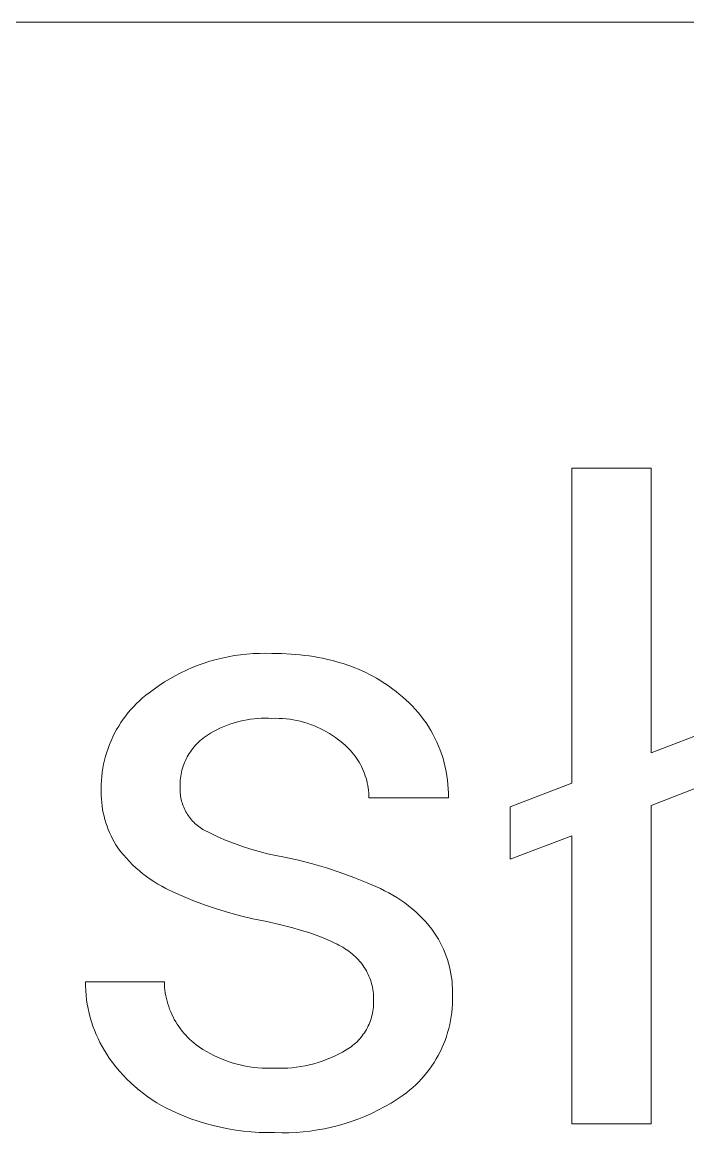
# Model space of a CAD drawing. Header units: millimetres. Extents: x 4001 to 9794, y -321 to 3726.
# Drawn here: x 8385.5 to 8444.2, y 228.2 to 326.2 of the extents above; entities that cross this region are included whole.
import ezdxf

# ---------------------------------------------------------------- set-up
doc = ezdxf.new("R2010")
doc.units = ezdxf.units.MM
doc.header["$MEASUREMENT"] = 0
doc.layers.add('Domyślny', color=7, linetype='Continuous', true_color=0x000000)

msp = doc.modelspace()

# ---------------------------------------------------------------- linework, layer by layer
at = {"layer": 'Domyślny', "color": 18, "lineweight": 15, "true_color": 0x000000}
for p, q in [((9788.799, 326.172), (7605.142, 326.172)), ((8433.97, 259.01), (8433.97, 286.826)), ((8433.97, 286.826), (8440.973, 286.826)), ((8440.973, 286.826), (8440.973, 261.692)), ((8405.855, 270.458), (8406.408, 270.481)), ((8406.408, 270.481), (8406.961, 270.486)), ((8406.961, 270.486), (8407.514, 270.472)), ((8401.002, 269.426), (8401.523, 269.612)), ((8401.523, 269.612), (8402.05, 269.781)), ((8402.05, 269.781), (8402.582, 269.932)), ((8402.582, 269.932), (8403.119, 270.065)), ((8403.119, 270.065), (8403.66, 270.18)), ((8403.66, 270.18), (8404.205, 270.277)), ((8404.205, 270.277), (8404.753, 270.356)), ((8404.753, 270.356), (8405.303, 270.416)), ((8405.303, 270.416), (8405.855, 270.458)), ((8407.514, 270.472), (8408.369, 270.458)), ((8408.369, 270.458), (8409.203, 270.416)), ((8409.203, 270.416), (8409.613, 270.385)), ((8409.613, 270.385), (8410.018, 270.346)), ((8410.018, 270.346), (8410.417, 270.301)), ((8410.417, 270.301), (8410.812, 270.248)), ((8410.812, 270.248), (8411.201, 270.189)), ((8411.201, 270.189), (8411.586, 270.122)), ((8411.586, 270.122), (8411.965, 270.048)), ((8411.965, 270.048), (8412.34, 269.968)), ((8412.34, 269.968), (8412.709, 269.88)), ((8412.709, 269.88), (8413.073, 269.786)), ((8413.073, 269.786), (8413.432, 269.684)), ((8413.432, 269.684), (8413.786, 269.575)), ((8413.786, 269.575), (8414.135, 269.46)), ((8398.988, 268.509), (8399.48, 268.764)), ((8399.48, 268.764), (8399.98, 269.001)), ((8399.98, 269.001), (8400.487, 269.222)), ((8400.487, 269.222), (8401.002, 269.426)), ((8414.135, 269.46), (8414.478, 269.337)), ((8414.478, 269.337), (8414.816, 269.208)), ((8414.816, 269.208), (8415.15, 269.071)), ((8415.15, 269.071), (8415.478, 268.927)), ((8415.478, 268.927), (8415.801, 268.777)), ((8415.801, 268.777), (8416.118, 268.619)), ((8416.118, 268.619), (8416.431, 268.454)), ((8397.116, 267.333), (8397.569, 267.65)), ((8397.569, 267.65), (8398.032, 267.952)), ((8398.032, 267.952), (8398.506, 268.239)), ((8398.506, 268.239), (8398.988, 268.509)), ((8416.431, 268.454), (8416.738, 268.283)), ((8416.738, 268.283), (8417.04, 268.104)), ((8417.04, 268.104), (8417.336, 267.918)), ((8417.336, 267.918), (8417.628, 267.725)), ((8417.628, 267.725), (8417.914, 267.526)), ((8396.106, 266.545), (8396.386, 266.778)), ((8396.386, 266.778), (8396.673, 267)), ((8396.673, 267), (8397.116, 267.333)), ((8417.914, 267.526), (8418.195, 267.319)), ((8418.195, 267.319), (8418.471, 267.105)), ((8418.471, 267.105), (8418.741, 266.884)), ((8418.741, 266.884), (8419.042, 266.639)), ((8419.042, 266.639), (8419.335, 266.384)), ((8395.073, 265.523), (8395.318, 265.792)), ((8395.318, 265.792), (8395.572, 266.052)), ((8395.572, 266.052), (8395.835, 266.303)), ((8395.835, 266.303), (8396.106, 266.545)), ((8419.335, 266.384), (8419.619, 266.119)), ((8419.619, 266.119), (8419.894, 265.845)), ((8419.894, 265.845), (8420.16, 265.561)), ((8394.191, 264.369), (8394.396, 264.669)), ((8394.396, 264.669), (8394.612, 264.962)), ((8394.612, 264.962), (8394.838, 265.246)), ((8394.838, 265.246), (8395.073, 265.523)), ((8405.323, 264.624), (8405.014, 264.565)), ((8405.633, 264.672), (8405.323, 264.624)), ((8405.945, 264.71), (8405.633, 264.672)), ((8406.258, 264.738), (8405.945, 264.71)), ((8406.572, 264.755), (8406.258, 264.738)), ((8406.886, 264.762), (8406.572, 264.755)), ((8407.2, 264.758), (8406.886, 264.762)), ((8407.514, 264.743), (8407.2, 264.758)), ((8407.829, 264.749), (8407.514, 264.743)), ((8408.143, 264.744), (8407.829, 264.749)), ((8408.457, 264.728), (8408.143, 264.744)), ((8408.77, 264.701), (8408.457, 264.728)), ((8409.083, 264.663), (8408.77, 264.701)), ((8409.393, 264.614), (8409.083, 264.663)), ((8409.702, 264.555), (8409.393, 264.614)), ((8420.16, 265.561), (8420.415, 265.268)), ((8420.415, 265.268), (8420.66, 264.966)), ((8420.66, 264.966), (8420.895, 264.657)), ((8420.895, 264.657), (8421.119, 264.339)), ((8393.638, 263.43), (8393.812, 263.749)), ((8393.812, 263.749), (8393.996, 264.062)), ((8393.996, 264.062), (8394.191, 264.369)), ((8402.65, 263.73), (8402.373, 263.583)), ((8402.932, 263.869), (8402.65, 263.73)), ((8403.219, 263.998), (8402.932, 263.869)), ((8403.509, 264.117), (8403.219, 263.998)), ((8403.804, 264.227), (8403.509, 264.117)), ((8404.102, 264.327), (8403.804, 264.227)), ((8404.403, 264.416), (8404.102, 264.327)), ((8404.707, 264.496), (8404.403, 264.416)), ((8405.014, 264.565), (8404.707, 264.496)), ((8410.009, 264.485), (8409.702, 264.555)), ((8410.313, 264.405), (8410.009, 264.485)), ((8410.614, 264.314), (8410.313, 264.405)), ((8410.912, 264.212), (8410.614, 264.314)), ((8411.206, 264.1), (8410.912, 264.212)), ((8411.496, 263.979), (8411.206, 264.1)), ((8411.781, 263.847), (8411.496, 263.979)), ((8412.062, 263.705), (8411.781, 263.847)), ((8412.338, 263.554), (8412.062, 263.705)), ((8421.119, 264.339), (8421.332, 264.014)), ((8421.332, 264.014), (8421.534, 263.682)), ((8421.534, 263.682), (8421.724, 263.343)), ((8440.973, 261.692), (8446.933, 263.987)), ((8393.186, 262.438), (8393.325, 262.774)), ((8393.325, 262.774), (8393.476, 263.104)), ((8393.476, 263.104), (8393.638, 263.43)), ((8401.152, 262.746), (8401.02, 262.624)), ((8401.288, 262.864), (8401.152, 262.746)), ((8401.429, 262.977), (8401.288, 262.864)), ((8401.573, 263.084), (8401.429, 262.977)), ((8401.834, 263.259), (8401.573, 263.084)), ((8402.101, 263.425), (8401.834, 263.259)), ((8402.373, 263.583), (8402.101, 263.425)), ((8412.608, 263.393), (8412.338, 263.554)), ((8412.873, 263.223), (8412.608, 263.393)), ((8413.131, 263.044), (8412.873, 263.223)), ((8413.384, 262.857), (8413.131, 263.044)), ((8413.629, 262.66), (8413.384, 262.857)), ((8413.8, 262.523), (8413.629, 262.66)), ((8421.724, 263.343), (8421.902, 262.998)), ((8421.902, 262.998), (8422.069, 262.647)), ((8422.069, 262.647), (8422.223, 262.291)), ((8392.838, 261.405), (8392.942, 261.753)), ((8392.942, 261.753), (8393.058, 262.098)), ((8393.058, 262.098), (8393.186, 262.438)), ((8400.321, 261.802), (8400.222, 261.651)), ((8400.426, 261.949), (8400.321, 261.802)), ((8400.535, 262.092), (8400.426, 261.949)), ((8400.649, 262.231), (8400.535, 262.092)), ((8400.768, 262.366), (8400.649, 262.231)), ((8400.892, 262.497), (8400.768, 262.366)), ((8401.02, 262.624), (8400.892, 262.497)), ((8413.966, 262.381), (8413.8, 262.523)), ((8414.127, 262.233), (8413.966, 262.381)), ((8414.283, 262.079), (8414.127, 262.233)), ((8414.433, 261.921), (8414.283, 262.079)), ((8414.578, 261.757), (8414.433, 261.921)), ((8414.717, 261.588), (8414.578, 261.757)), ((8422.223, 262.291), (8422.366, 261.929)), ((8422.366, 261.929), (8422.495, 261.563)), ((8392.599, 260.341), (8392.666, 260.698)), ((8392.666, 260.698), (8392.746, 261.053)), ((8392.746, 261.053), (8392.838, 261.405)), ((8399.742, 260.686), (8399.681, 260.516)), ((8399.808, 260.853), (8399.742, 260.686)), ((8399.879, 261.018), (8399.808, 260.853)), ((8399.957, 261.181), (8399.879, 261.018)), ((8400.04, 261.341), (8399.957, 261.181)), ((8400.128, 261.498), (8400.04, 261.341)), ((8400.222, 261.651), (8400.128, 261.498)), ((8414.849, 261.414), (8414.717, 261.588)), ((8414.976, 261.236), (8414.849, 261.414)), ((8415.097, 261.053), (8414.976, 261.236)), ((8415.211, 260.867), (8415.097, 261.053)), ((8415.319, 260.676), (8415.211, 260.867)), ((8415.419, 260.482), (8415.319, 260.676)), ((8422.495, 261.563), (8422.612, 261.193)), ((8422.612, 261.193), (8422.717, 260.818)), ((8422.717, 260.818), (8422.808, 260.441)), ((8392.501, 259.621), (8392.544, 259.982)), ((8392.544, 259.982), (8392.599, 260.341)), ((8399.5, 259.819), (8399.47, 259.642)), ((8399.536, 259.996), (8399.5, 259.819)), ((8399.579, 260.171), (8399.536, 259.996)), ((8399.627, 260.344), (8399.579, 260.171)), ((8399.681, 260.516), (8399.627, 260.344)), ((8415.514, 260.285), (8415.419, 260.482)), ((8415.601, 260.084), (8415.514, 260.285)), ((8415.681, 259.881), (8415.601, 260.084)), ((8415.754, 259.674), (8415.681, 259.881)), ((8422.808, 260.441), (8422.887, 260.06)), ((8422.887, 260.06), (8422.952, 259.677)), ((8392.449, 258.532), (8392.454, 258.895)), ((8392.454, 258.895), (8392.471, 259.259)), ((8392.471, 259.259), (8392.501, 259.621)), ((8399.412, 258.744), (8399.407, 258.599)), ((8399.417, 259.104), (8399.412, 258.924)), ((8399.412, 258.924), (8399.412, 258.744)), ((8399.428, 259.284), (8399.417, 259.104)), ((8399.446, 259.463), (8399.428, 259.284)), ((8399.47, 259.642), (8399.446, 259.463)), ((8415.82, 259.466), (8415.754, 259.674)), ((8415.878, 259.255), (8415.82, 259.466)), ((8415.929, 259.042), (8415.878, 259.255)), ((8415.973, 258.828), (8415.929, 259.042)), ((8416.009, 258.613), (8415.973, 258.828)), ((8422.952, 259.677), (8423.005, 259.292)), ((8423.005, 259.292), (8423.044, 258.906)), ((8423.044, 258.906), (8423.069, 258.518)), ((8428.531, 256.946), (8433.97, 259.01)), ((8446.933, 259.358), (8440.973, 257.062)), ((8392.445, 258.227), (8392.449, 258.532)), ((8392.451, 257.922), (8392.445, 258.227)), ((8392.468, 257.617), (8392.451, 257.922)), ((8399.407, 258.599), (8399.407, 258.453)), ((8399.407, 258.453), (8399.412, 258.308)), ((8399.412, 258.308), (8399.422, 258.162)), ((8399.422, 258.162), (8399.437, 258.018)), ((8399.437, 258.018), (8399.457, 257.874)), ((8399.457, 257.874), (8399.482, 257.73)), ((8416.038, 258.396), (8416.009, 258.613)), ((8416.059, 258.178), (8416.038, 258.396)), ((8416.073, 257.96), (8416.059, 258.178)), ((8416.079, 257.741), (8416.073, 257.96)), ((8423.081, 257.741), (8416.079, 257.741)), ((8423.069, 258.518), (8423.082, 258.13)), ((8423.082, 258.13), (8423.081, 257.741)), ((8392.495, 257.313), (8392.468, 257.617)), ((8392.532, 257.01), (8392.495, 257.313)), ((8392.58, 256.708), (8392.532, 257.01)), ((8399.482, 257.73), (8399.512, 257.588)), ((8399.512, 257.588), (8399.547, 257.446)), ((8399.547, 257.446), (8399.587, 257.306)), ((8399.587, 257.306), (8399.632, 257.168)), ((8399.632, 257.168), (8399.681, 257.031)), ((8399.681, 257.031), (8399.735, 256.896)), ((8399.735, 256.896), (8399.794, 256.763)), ((8399.794, 256.763), (8399.857, 256.632)), ((8428.531, 252.317), (8428.531, 256.946)), ((8440.973, 257.062), (8440.973, 228.957)), ((8392.637, 256.408), (8392.58, 256.708)), ((8392.705, 256.111), (8392.637, 256.408)), ((8392.783, 255.815), (8392.705, 256.111)), ((8392.87, 255.523), (8392.783, 255.815)), ((8399.857, 256.632), (8399.925, 256.503)), ((8399.925, 256.503), (8399.998, 256.377)), ((8399.998, 256.377), (8400.075, 256.253)), ((8400.075, 256.253), (8400.156, 256.132)), ((8400.156, 256.132), (8400.241, 256.014)), ((8400.241, 256.014), (8400.33, 255.899)), ((8400.33, 255.899), (8400.423, 255.787)), ((8400.423, 255.787), (8400.52, 255.679)), ((8392.968, 255.234), (8392.87, 255.523)), ((8393.075, 254.948), (8392.968, 255.234)), ((8393.192, 254.666), (8393.075, 254.948)), ((8400.52, 255.679), (8400.621, 255.574)), ((8400.621, 255.574), (8400.725, 255.472)), ((8400.725, 255.472), (8400.833, 255.374)), ((8400.833, 255.374), (8400.944, 255.28)), ((8400.944, 255.28), (8401.058, 255.19)), ((8401.058, 255.19), (8401.175, 255.104)), ((8401.175, 255.104), (8401.296, 255.022)), ((8401.296, 255.022), (8401.419, 254.944)), ((8401.419, 254.944), (8402.099, 254.598)), ((8393.318, 254.388), (8393.192, 254.666)), ((8393.454, 254.115), (8393.318, 254.388)), ((8393.598, 253.846), (8393.454, 254.115)), ((8393.752, 253.582), (8393.598, 253.846)), ((8402.099, 254.598), (8402.79, 254.274)), ((8402.79, 254.274), (8403.491, 253.972)), ((8403.491, 253.972), (8404.201, 253.692)), ((8433.97, 254.381), (8428.531, 252.317)), ((8433.97, 228.957), (8433.97, 254.381)), ((8393.915, 253.324), (8393.752, 253.582)), ((8394.157, 253.006), (8393.915, 253.324)), ((8394.41, 252.696), (8394.157, 253.006)), ((8404.201, 253.692), (8404.919, 253.435)), ((8404.919, 253.435), (8405.646, 253.2)), ((8405.646, 253.2), (8406.379, 252.989)), ((8406.379, 252.989), (8407.118, 252.8)), ((8394.673, 252.395), (8394.41, 252.696)), ((8394.946, 252.103), (8394.673, 252.395)), ((8395.229, 251.82), (8394.946, 252.103)), ((8407.118, 252.8), (8407.864, 252.636)), ((8407.864, 252.636), (8408.614, 252.494)), ((8408.614, 252.494), (8409.86, 252.219)), ((8409.86, 252.219), (8411.096, 251.902)), ((8411.096, 251.902), (8412.321, 251.545)), ((8395.521, 251.547), (8395.229, 251.82)), ((8395.821, 251.284), (8395.521, 251.547)), ((8396.13, 251.03), (8395.821, 251.284)), ((8396.448, 250.787), (8396.13, 251.03)), ((8412.321, 251.545), (8413.533, 251.147)), ((8413.533, 251.147), (8414.732, 250.71)), ((8396.773, 250.555), (8396.448, 250.787)), ((8397.106, 250.334), (8396.773, 250.555)), ((8397.446, 250.123), (8397.106, 250.334)), ((8397.793, 249.925), (8397.446, 250.123)), ((8398.146, 249.737), (8397.793, 249.925)), ((8414.732, 250.71), (8415.915, 250.233)), ((8415.915, 250.233), (8417.082, 249.716)), ((8398.506, 249.562), (8398.146, 249.737)), ((8399.516, 249.107), (8398.506, 249.562)), ((8400.539, 248.684), (8399.516, 249.107)), ((8417.082, 249.716), (8417.458, 249.537)), ((8417.458, 249.537), (8417.828, 249.345)), ((8417.828, 249.345), (8418.191, 249.14)), ((8418.191, 249.14), (8418.546, 248.923)), ((8418.546, 248.923), (8418.894, 248.693)), ((8401.576, 248.293), (8400.539, 248.684)), ((8402.625, 247.935), (8401.576, 248.293)), ((8418.894, 248.693), (8419.234, 248.452)), ((8419.234, 248.452), (8419.566, 248.2)), ((8419.566, 248.2), (8419.888, 247.936)), ((8403.684, 247.611), (8402.625, 247.935)), ((8404.753, 247.321), (8403.684, 247.611)), ((8405.831, 247.064), (8404.753, 247.321)), ((8406.916, 246.842), (8405.831, 247.064)), ((8419.888, 247.936), (8420.201, 247.661)), ((8420.201, 247.661), (8420.505, 247.375)), ((8420.505, 247.375), (8420.798, 247.079)), ((8420.798, 247.079), (8421.082, 246.774)), ((8408.196, 246.554), (8406.916, 246.842)), ((8409.373, 246.252), (8408.196, 246.554)), ((8409.924, 246.097), (8409.373, 246.252)), ((8410.449, 245.938), (8409.924, 246.097)), ((8421.082, 246.774), (8421.354, 246.458)), ((8421.354, 246.458), (8421.616, 246.134)), ((8421.616, 246.134), (8421.866, 245.801)), ((8410.95, 245.776), (8410.449, 245.938)), ((8411.425, 245.61), (8410.95, 245.776)), ((8411.876, 245.441), (8411.425, 245.61)), ((8412.302, 245.269), (8411.876, 245.441)), ((8412.703, 245.093), (8412.302, 245.269)), ((8413.079, 244.914), (8412.703, 245.093)), ((8421.866, 245.801), (8422.043, 245.526)), ((8422.043, 245.526), (8422.21, 245.246)), ((8422.21, 245.246), (8422.367, 244.961)), ((8413.258, 244.823), (8413.079, 244.914)), ((8413.432, 244.731), (8413.258, 244.823)), ((8413.598, 244.638), (8413.432, 244.731)), ((8413.759, 244.544), (8413.598, 244.638)), ((8413.914, 244.45), (8413.759, 244.544)), ((8414.063, 244.354), (8413.914, 244.45)), ((8414.206, 244.258), (8414.063, 244.354)), ((8414.343, 244.161), (8414.206, 244.258)), ((8414.484, 244.056), (8414.343, 244.161)), ((8414.621, 243.946), (8414.484, 244.056)), ((8422.367, 244.961), (8422.514, 244.67)), ((8422.514, 244.67), (8422.651, 244.374)), ((8422.651, 244.374), (8422.778, 244.073)), ((8422.778, 244.073), (8422.894, 243.768)), ((8414.755, 243.832), (8414.621, 243.946)), ((8414.884, 243.713), (8414.755, 243.832)), ((8415.009, 243.59), (8414.884, 243.713)), ((8415.13, 243.463), (8415.009, 243.59)), ((8415.247, 243.331), (8415.13, 243.463)), ((8415.359, 243.196), (8415.247, 243.331)), ((8415.467, 243.057), (8415.359, 243.196)), ((8415.569, 242.914), (8415.467, 243.057)), ((8422.894, 243.768), (8423, 243.46)), ((8423, 243.46), (8423.094, 243.147)), ((8423.094, 243.147), (8423.178, 242.832)), ((8415.667, 242.768), (8415.569, 242.914)), ((8415.76, 242.619), (8415.667, 242.768)), ((8415.847, 242.466), (8415.76, 242.619)), ((8415.93, 242.311), (8415.847, 242.466)), ((8416.007, 242.153), (8415.93, 242.311)), ((8416.078, 241.992), (8416.007, 242.153)), ((8423.178, 242.832), (8423.251, 242.514)), ((8423.251, 242.514), (8423.313, 242.194)), ((8423.313, 242.194), (8423.364, 241.872)), ((8391.066, 241.101), (8391.06, 241.499)), ((8391.06, 241.499), (8398.024, 241.499)), ((8391.085, 240.704), (8391.066, 241.101)), ((8398.024, 241.499), (8398.032, 241.252)), ((8398.032, 241.252), (8398.05, 241.005)), ((8416.144, 241.829), (8416.078, 241.992)), ((8416.204, 241.664), (8416.144, 241.829)), ((8416.259, 241.497), (8416.204, 241.664)), ((8416.308, 241.329), (8416.259, 241.497)), ((8416.351, 241.158), (8416.308, 241.329)), ((8416.389, 240.987), (8416.351, 241.158)), ((8423.364, 241.872), (8423.403, 241.548)), ((8423.403, 241.548), (8423.431, 241.223)), ((8423.431, 241.223), (8423.448, 240.897)), ((8391.118, 240.307), (8391.085, 240.704)), ((8391.165, 239.912), (8391.118, 240.307)), ((8398.05, 241.005), (8398.075, 240.759)), ((8398.075, 240.759), (8398.11, 240.514)), ((8398.11, 240.514), (8398.152, 240.27)), ((8398.152, 240.27), (8398.203, 240.028)), ((8416.42, 240.814), (8416.389, 240.987)), ((8416.446, 240.64), (8416.42, 240.814)), ((8416.465, 240.465), (8416.446, 240.64)), ((8416.479, 240.29), (8416.465, 240.465)), ((8416.487, 240.114), (8416.479, 240.29)), ((8416.488, 239.939), (8416.487, 240.114)), ((8423.448, 240.897), (8423.453, 240.571)), ((8423.453, 240.571), (8423.448, 240.245)), ((8423.448, 240.245), (8423.45, 239.882)), ((8391.224, 239.518), (8391.165, 239.912)), ((8391.297, 239.127), (8391.224, 239.518)), ((8391.384, 238.739), (8391.297, 239.127)), ((8398.203, 240.028), (8398.263, 239.788)), ((8398.263, 239.788), (8398.33, 239.55)), ((8398.33, 239.55), (8398.406, 239.314)), ((8398.406, 239.314), (8398.49, 239.082)), ((8416.443, 239.078), (8416.463, 239.249)), ((8416.463, 239.249), (8416.476, 239.42)), ((8416.476, 239.42), (8416.483, 239.591)), ((8416.483, 239.591), (8416.484, 239.763)), ((8416.484, 239.763), (8416.488, 239.939)), ((8423.416, 239.156), (8423.381, 238.794)), ((8423.439, 239.518), (8423.416, 239.156)), ((8423.45, 239.882), (8423.439, 239.518)), ((8391.483, 238.353), (8391.384, 238.739)), ((8391.595, 237.972), (8391.483, 238.353)), ((8398.49, 239.082), (8398.582, 238.852)), ((8398.582, 238.852), (8398.681, 238.625)), ((8398.681, 238.625), (8398.789, 238.402)), ((8398.789, 238.402), (8398.904, 238.183)), ((8398.904, 238.183), (8399.026, 237.968)), ((8416.206, 238.079), (8416.26, 238.242)), ((8416.26, 238.242), (8416.308, 238.406)), ((8416.308, 238.406), (8416.351, 238.572)), ((8416.351, 238.572), (8416.388, 238.74)), ((8416.388, 238.74), (8416.418, 238.909)), ((8416.418, 238.909), (8416.443, 239.078)), ((8423.332, 238.434), (8423.272, 238.075)), ((8423.381, 238.794), (8423.332, 238.434)), ((8391.72, 237.594), (8391.595, 237.972)), ((8391.858, 237.221), (8391.72, 237.594)), ((8392.008, 236.852), (8391.858, 237.221)), ((8399.026, 237.968), (8399.156, 237.758)), ((8399.156, 237.758), (8399.293, 237.552)), ((8399.293, 237.552), (8399.437, 237.351)), ((8399.437, 237.351), (8399.588, 237.155)), ((8415.765, 237.151), (8415.852, 237.299)), ((8415.852, 237.299), (8415.934, 237.45)), ((8415.934, 237.45), (8416.01, 237.603)), ((8416.01, 237.603), (8416.081, 237.76)), ((8416.081, 237.76), (8416.146, 237.918)), ((8416.146, 237.918), (8416.206, 238.079)), ((8423.114, 237.366), (8423.016, 237.016)), ((8423.199, 237.719), (8423.114, 237.366)), ((8423.272, 238.075), (8423.199, 237.719)), ((8392.171, 236.489), (8392.008, 236.852)), ((8392.345, 236.131), (8392.171, 236.489)), ((8399.588, 237.155), (8399.746, 236.964)), ((8399.746, 236.964), (8399.91, 236.779)), ((8399.91, 236.779), (8400.08, 236.599)), ((8400.08, 236.599), (8400.257, 236.426)), ((8400.257, 236.426), (8400.439, 236.259)), ((8400.439, 236.259), (8400.627, 236.098)), ((8414.897, 236.093), (8415.022, 236.212)), ((8415.022, 236.212), (8415.141, 236.334)), ((8415.141, 236.334), (8415.257, 236.461)), ((8415.257, 236.461), (8415.368, 236.592)), ((8415.368, 236.592), (8415.475, 236.726)), ((8415.475, 236.726), (8415.577, 236.864)), ((8415.577, 236.864), (8415.673, 237.006)), ((8415.673, 237.006), (8415.765, 237.151)), ((8422.785, 236.327), (8422.652, 235.989)), ((8422.907, 236.669), (8422.785, 236.327)), ((8423.016, 237.016), (8422.907, 236.669)), ((8392.532, 235.78), (8392.345, 236.131)), ((8392.731, 235.435), (8392.532, 235.78)), ((8392.941, 235.097), (8392.731, 235.435)), ((8400.627, 236.098), (8400.821, 235.943)), ((8400.821, 235.943), (8401.122, 235.732)), ((8401.122, 235.732), (8401.431, 235.531)), ((8401.431, 235.531), (8401.746, 235.341)), ((8401.746, 235.341), (8402.067, 235.161)), ((8413.391, 235.103), (8413.735, 235.286)), ((8413.735, 235.286), (8414.073, 235.481)), ((8414.073, 235.481), (8414.219, 235.57)), ((8414.219, 235.57), (8414.362, 235.665)), ((8414.362, 235.665), (8414.501, 235.765)), ((8414.501, 235.765), (8414.637, 235.87)), ((8414.637, 235.87), (8414.769, 235.979)), ((8414.769, 235.979), (8414.897, 236.093)), ((8422.351, 235.327), (8422.183, 235.005)), ((8422.507, 235.655), (8422.351, 235.327)), ((8422.652, 235.989), (8422.507, 235.655)), ((8393.162, 234.767), (8392.941, 235.097)), ((8393.448, 234.376), (8393.162, 234.767)), ((8393.746, 233.994), (8393.448, 234.376)), ((8402.067, 235.161), (8402.395, 234.992)), ((8402.395, 234.992), (8402.728, 234.835)), ((8402.728, 234.835), (8403.066, 234.689)), ((8403.066, 234.689), (8403.409, 234.554)), ((8403.409, 234.554), (8403.756, 234.431)), ((8403.756, 234.431), (8404.107, 234.32)), ((8404.107, 234.32), (8404.461, 234.221)), ((8404.461, 234.221), (8404.819, 234.134)), ((8410.838, 234.169), (8411.215, 234.264)), ((8411.215, 234.264), (8411.589, 234.372)), ((8411.589, 234.372), (8411.959, 234.494)), ((8411.959, 234.494), (8412.325, 234.628)), ((8412.325, 234.628), (8412.686, 234.774)), ((8412.686, 234.774), (8413.041, 234.933)), ((8413.041, 234.933), (8413.391, 235.103)), ((8421.815, 234.378), (8421.615, 234.075)), ((8422.005, 234.688), (8421.815, 234.378)), ((8422.183, 235.005), (8422.005, 234.688)), ((8394.057, 233.624), (8393.746, 233.994)), ((8394.38, 233.264), (8394.057, 233.624)), ((8394.716, 232.915), (8394.38, 233.264)), ((8404.819, 234.134), (8405.18, 234.059)), ((8405.18, 234.059), (8405.543, 233.996)), ((8405.543, 233.996), (8405.908, 233.945)), ((8405.908, 233.945), (8406.274, 233.907)), ((8406.274, 233.907), (8406.641, 233.882)), ((8406.641, 233.882), (8407.009, 233.868)), ((8407.009, 233.868), (8407.378, 233.868)), ((8407.378, 233.868), (8407.746, 233.879)), ((8407.746, 233.879), (8408.135, 233.869)), ((8408.135, 233.869), (8408.524, 233.872)), ((8408.524, 233.872), (8408.913, 233.888)), ((8408.913, 233.888), (8409.302, 233.918)), ((8409.302, 233.918), (8409.689, 233.96)), ((8409.689, 233.96), (8410.074, 234.017)), ((8410.074, 234.017), (8410.457, 234.086)), ((8410.457, 234.086), (8410.838, 234.169)), ((8421.184, 233.49), (8420.953, 233.209)), ((8421.405, 233.778), (8421.184, 233.49)), ((8421.615, 234.075), (8421.405, 233.778)), ((8395.063, 232.578), (8394.716, 232.915)), ((8395.422, 232.253), (8395.063, 232.578)), ((8420.206, 232.416), (8419.938, 232.169)), ((8420.464, 232.671), (8420.206, 232.416)), ((8420.713, 232.936), (8420.464, 232.671)), ((8420.953, 233.209), (8420.713, 232.936)), ((8395.791, 231.94), (8395.422, 232.253)), ((8396.171, 231.64), (8395.791, 231.94)), ((8396.561, 231.353), (8396.171, 231.64)), ((8396.961, 231.08), (8396.561, 231.353)), ((8419.088, 231.487), (8418.562, 231.135)), ((8419.379, 231.705), (8419.088, 231.487)), ((8419.663, 231.932), (8419.379, 231.705)), ((8419.938, 232.169), (8419.663, 231.932)), ((8397.369, 230.82), (8396.961, 231.08)), ((8397.786, 230.574), (8397.369, 230.82)), ((8398.212, 230.343), (8397.786, 230.574)), ((8398.644, 230.127), (8398.212, 230.343)), ((8417.477, 230.486), (8416.918, 230.189)), ((8418.025, 230.801), (8417.477, 230.486)), ((8418.562, 231.135), (8418.025, 230.801)), ((8399.084, 229.925), (8398.644, 230.127)), ((8399.716, 229.661), (8399.084, 229.925)), ((8400.356, 229.418), (8399.716, 229.661)), ((8401.004, 229.196), (8400.356, 229.418)), ((8415.185, 229.416), (8414.591, 229.198)), ((8415.771, 229.654), (8415.185, 229.416)), ((8416.349, 229.912), (8415.771, 229.654)), ((8416.918, 230.189), (8416.349, 229.912)), ((8401.659, 228.995), (8401.004, 229.196)), ((8402.32, 228.817), (8401.659, 228.995)), ((8402.986, 228.66), (8402.32, 228.817)), ((8403.658, 228.525), (8402.986, 228.66)), ((8404.333, 228.413), (8403.658, 228.525)), ((8405.012, 228.323), (8404.333, 228.413)), ((8411.528, 228.42), (8410.902, 228.328)), ((8412.151, 228.534), (8411.528, 228.42)), ((8412.769, 228.668), (8412.151, 228.534)), ((8413.382, 228.824), (8412.769, 228.668)), ((8413.99, 229.001), (8413.382, 228.824)), ((8414.591, 229.198), (8413.99, 229.001)), ((8440.973, 228.957), (8433.97, 228.957)), ((8405.693, 228.256), (8405.012, 228.323)), ((8406.377, 228.211), (8405.693, 228.256)), ((8407.061, 228.189), (8406.377, 228.211)), ((8407.746, 228.189), (8407.061, 228.189)), ((8408.378, 228.174), (8407.746, 228.189)), ((8409.011, 228.18), (8408.378, 228.174)), ((8409.643, 228.208), (8409.011, 228.18)), ((8410.274, 228.257), (8409.643, 228.208)), ((8410.902, 228.328), (8410.274, 228.257))]:
    msp.add_line(p, q, dxfattribs=at)

doc.saveas('drawing.dxf')
